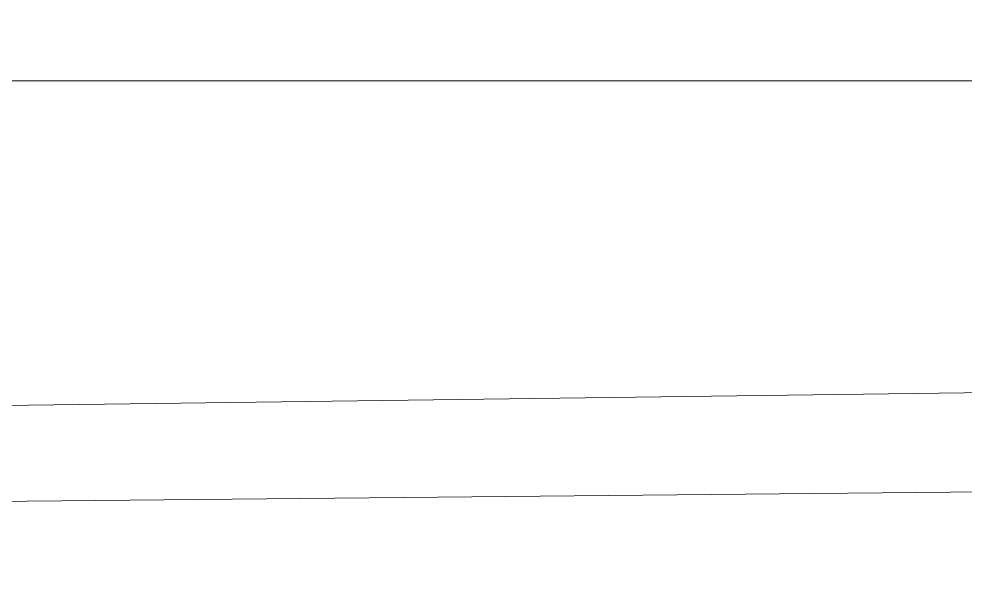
# Model space of a CAD drawing. Header units: millimetres. Extents: x 1 to 3601, y 1 to 1248.
# Drawn here: x 1270.42 to 1296.44, y 148.37 to 163.9 of the extents above; entities that cross this region are included whole.
import ezdxf

# ---------------------------------------------------------------- set-up
doc = ezdxf.new("R2010")
doc.units = ezdxf.units.MM
doc.layers.get('0').update_dxf_attribs({"lineweight": 5})

msp = doc.modelspace()

# ---------------------------------------------------------------- linework, layer by layer
for points, knots in [([(1225.002, 161.447), (1225.002, 161.447), (1225.102, 161.447), (1225.102, 161.447), (1225.102, 161.447), (1225.102, 161.447), (1253.912, 162.101), (1253.912, 162.101), (1253.912, 162.101), (1255.136, 162.128), (1256.337, 162.437), (1257.423, 163.002), (1257.423, 163.002), (1259.127, 163.888), (1261.153, 163.905), (1262.872, 163.047), (1262.872, 163.047), (1263.982, 162.493), (1265.205, 162.204), (1266.445, 162.204), (1266.445, 162.204), (1266.445, 162.204), (1340.19, 162.204), (1340.19, 162.204), (1340.19, 162.204), (1342.389, 162.204), (1344.176, 160.43), (1344.19, 158.231), (1344.19, 158.231), (1344.205, 156.032), (1342.442, 154.234), (1340.243, 154.205), (1340.243, 154.205), (1340.243, 154.205), (1266.504, 153.235), (1266.504, 153.235), (1266.504, 153.235), (1265.264, 153.219), (1264.044, 152.914), (1262.942, 152.346), (1262.942, 152.346), (1262.942, 152.346), (1263, 152.283), (1263, 152.283), (1263, 152.283), (1261.284, 151.419), (1259.258, 151.429), (1257.551, 152.31), (1257.551, 152.31), (1257.551, 152.31), (1257.493, 152.32), (1257.493, 152.32), (1257.493, 152.32), (1256.4, 152.87), (1255.195, 153.163), (1253.971, 153.174), (1253.971, 153.174), (1253.971, 153.174), (1225.155, 153.449), (1225.155, 153.449), (1225.155, 153.449), (1225.155, 153.449), (1225.055, 153.449), (1225.055, 153.449), (1225.055, 153.449), (1222.871, 153.469), (1221.107, 155.238), (1221.093, 157.422), (1221.093, 157.422), (1221.079, 159.606), (1222.819, 161.398), (1225.002, 161.447)], [0, 0, 0, 0, 0.052632, 0.052632, 0.052632, 0.052632, 0.105263, 0.105263, 0.105263, 0.105263, 0.157895, 0.157895, 0.157895, 0.157895, 0.210526, 0.210526, 0.210526, 0.210526, 0.263158, 0.263158, 0.263158, 0.263158, 0.315789, 0.315789, 0.315789, 0.315789, 0.368421, 0.368421, 0.368421, 0.368421, 0.421053, 0.421053, 0.421053, 0.421053, 0.473684, 0.473684, 0.473684, 0.473684, 0.526316, 0.526316, 0.526316, 0.526316, 0.578947, 0.578947, 0.578947, 0.578947, 0.631579, 0.631579, 0.631579, 0.631579, 0.684211, 0.684211, 0.684211, 0.684211, 0.736842, 0.736842, 0.736842, 0.736842, 0.789474, 0.789474, 0.789474, 0.789474, 0.842105, 0.842105, 0.842105, 0.842105, 0.894737, 0.894737, 0.894737, 0.894737, 1, 1, 1, 1]), ([(1334.175, 151.959), (1336.694, 153.112), (1339.675, 152.391), (1341.388, 150.214), (1341.388, 150.214), (1343.101, 148.037), (1343.101, 144.97), (1341.388, 142.793), (1341.388, 142.793), (1339.674, 140.616), (1336.693, 139.895), (1334.175, 141.049), (1334.175, 141.049), (1333.154, 141.516), (1331.946, 141.765), (1330.823, 141.776), (1330.823, 141.776), (1330.823, 141.776), (1256.533, 142.512), (1256.533, 142.512), (1256.533, 142.512), (1254.34, 142.534), (1252.573, 144.319), (1252.573, 146.513), (1252.573, 146.513), (1252.573, 148.706), (1254.34, 150.491), (1256.534, 150.512), (1256.534, 150.512), (1256.534, 150.512), (1330.824, 151.235), (1330.824, 151.235), (1330.824, 151.235), (1331.946, 151.246), (1333.154, 151.492), (1334.175, 151.959)], [0, 0, 0, 0, 0.1, 0.1, 0.1, 0.1, 0.2, 0.2, 0.2, 0.2, 0.3, 0.3, 0.3, 0.3, 0.4, 0.4, 0.4, 0.4, 0.5, 0.5, 0.5, 0.5, 0.6, 0.6, 0.6, 0.6, 0.7, 0.7, 0.7, 0.7, 0.8, 0.8, 0.8, 0.8, 1, 1, 1, 1])]:
    msp.add_open_spline(points, degree=3, knots=knots)

doc.saveas('drawing.dxf')
